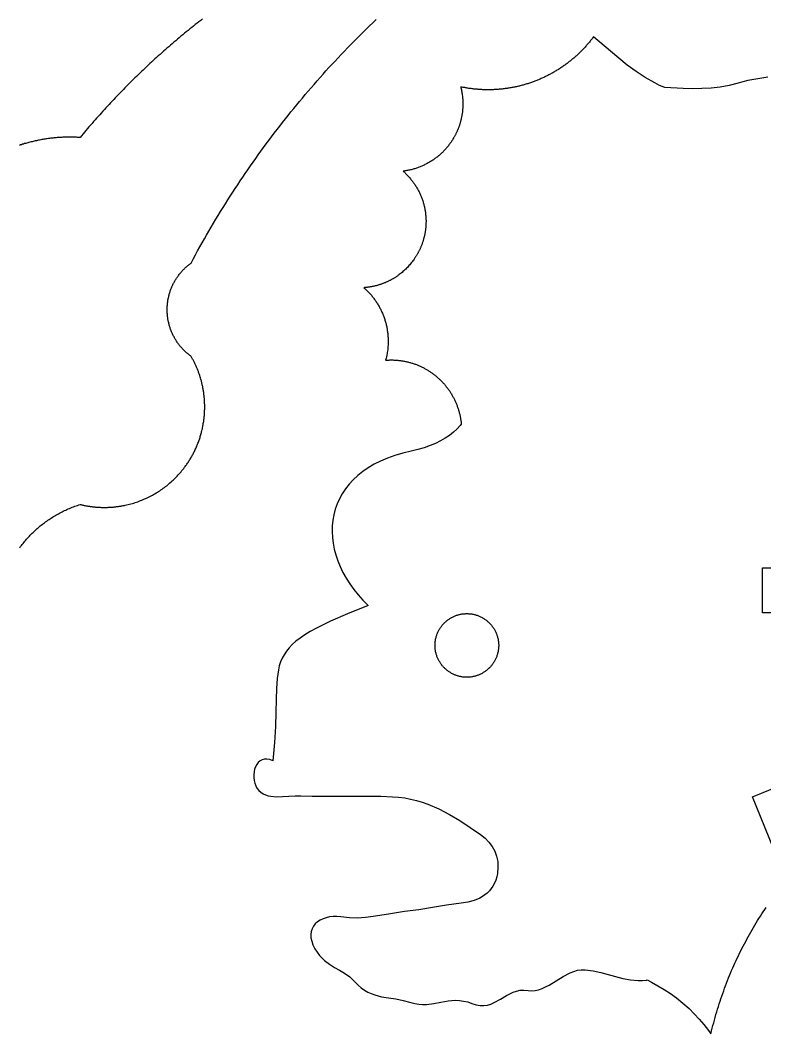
# Model space of a CAD drawing. Extents: x 25 to 747, y 34 to 1185.
# Drawn here: x 228.7 to 330.5, y 958.7 to 1097.3 of the extents above; entities that cross this region are included whole.
import ezdxf

# ---------------------------------------------------------------- set-up
doc = ezdxf.new("R2010")
doc.units = 0
doc.layers.add('Default_Layer', color=1, linetype='CONTINUOUS')

msp = doc.modelspace()

# ---------------------------------------------------------------- linework, layer by layer
at = {"layer": 'Default_Layer'}
for points in [[(253.61, 1097.45), (253.36, 1097.25), (253.11, 1097.06), (252.86, 1096.87), (252.61, 1096.67), (252.37, 1096.47), (252.12, 1096.28), (251.87, 1096.08), (251.63, 1095.88), (251.38, 1095.68), (251.14, 1095.48), (250.9, 1095.28), (250.65, 1095.08), (250.41, 1094.88), (250.17, 1094.67), (249.93, 1094.47), (249.69, 1094.26), (249.45, 1094.06), (249.21, 1093.85), (248.97, 1093.65), (248.73, 1093.44), (248.5, 1093.23), (248.26, 1093.02), (248.02, 1092.81), (247.79, 1092.6), (247.55, 1092.39), (247.32, 1092.18), (247.09, 1091.97), (246.85, 1091.76), (246.62, 1091.54), (246.39, 1091.33), (246.16, 1091.11), (245.93, 1090.9), (245.7, 1090.68), (245.47, 1090.46), (245.24, 1090.25), (245.01, 1090.03), (244.79, 1089.81), (244.56, 1089.59), (244.33, 1089.37), (244.11, 1089.15), (243.88, 1088.92), (243.66, 1088.7), (243.44, 1088.48), (243.21, 1088.26), (242.99, 1088.03), (242.77, 1087.81), (242.55, 1087.58), (242.33, 1087.35), (242.11, 1087.13), (241.89, 1086.9), (241.67, 1086.67), (241.46, 1086.44), (241.24, 1086.21), (241.03, 1085.98), (240.81, 1085.75), (240.6, 1085.52), (240.38, 1085.28), (240.17, 1085.05), (239.96, 1084.82), (239.74, 1084.58), (239.53, 1084.35), (239.32, 1084.11), (239.11, 1083.87), (238.9, 1083.64), (238.69, 1083.4), (238.49, 1083.16), (238.28, 1082.92), (238.07, 1082.68), (237.87, 1082.44), (237.66, 1082.2), (237.46, 1081.96), (237.26, 1081.72), (237.05, 1081.47), (236.85, 1081.23), (236.69, 1081.24), (236.52, 1081.25), (236.35, 1081.26), (236.17, 1081.27), (235.99, 1081.27), (235.81, 1081.27), (235.62, 1081.28), (235.43, 1081.28), (235.28, 1081.28), (235.12, 1081.28), (234.97, 1081.27), (234.81, 1081.27), (234.66, 1081.26), (234.5, 1081.26), (234.34, 1081.25), (234.19, 1081.24), (234.04, 1081.23), (233.88, 1081.22), (233.73, 1081.21), (233.57, 1081.2), (233.42, 1081.18), (233.27, 1081.17), (233.12, 1081.15), (232.96, 1081.14), (232.81, 1081.12), (232.66, 1081.1), (232.51, 1081.08), (232.36, 1081.06), (232.21, 1081.04), (232.06, 1081.01), (231.91, 1080.99), (231.76, 1080.97), (231.61, 1080.94), (231.46, 1080.91), (231.31, 1080.88), (231.16, 1080.86), (231.02, 1080.82), (230.87, 1080.79), (230.72, 1080.76), (230.58, 1080.73), (230.43, 1080.69), (230.28, 1080.66), (230.14, 1080.62), (229.99, 1080.59), (229.85, 1080.55), (229.7, 1080.51), (229.56, 1080.47), (229.42, 1080.43), (229.27, 1080.39), (229.13, 1080.34), (228.99, 1080.3), (228.85, 1080.25), (228.7, 1080.21), (228.56, 1080.16)], [(228.61, 1025.15), (228.72, 1025.3), (228.83, 1025.45), (228.94, 1025.6), (229.06, 1025.74), (229.18, 1025.89), (229.3, 1026.03), (229.42, 1026.17), (229.54, 1026.31), (229.66, 1026.45), (229.79, 1026.59), (229.92, 1026.72), (230.04, 1026.86), (230.17, 1026.99), (230.31, 1027.12), (230.44, 1027.25), (230.57, 1027.38), (230.71, 1027.51), (230.85, 1027.63), (230.99, 1027.76), (231.13, 1027.88), (231.27, 1028), (231.41, 1028.12), (231.55, 1028.23), (231.7, 1028.35), (231.85, 1028.46), (232, 1028.57), (232.14, 1028.69), (232.3, 1028.79), (232.45, 1028.9), (232.6, 1029.01), (232.76, 1029.11), (232.91, 1029.21), (233.07, 1029.31), (233.23, 1029.41), (233.39, 1029.51), (233.55, 1029.6), (233.72, 1029.7), (233.88, 1029.79), (234.04, 1029.88), (234.21, 1029.97), (234.38, 1030.05), (234.55, 1030.14), (234.72, 1030.22), (234.89, 1030.3), (235.06, 1030.38), (235.24, 1030.46), (235.41, 1030.53), (235.59, 1030.61), (235.76, 1030.68), (235.94, 1030.75), (236.12, 1030.81), (236.3, 1030.88), (236.48, 1030.94), (236.67, 1031), (236.85, 1031.06), (236.94, 1031.04), (237.04, 1031.02), (237.13, 1030.99), (237.23, 1030.97), (237.33, 1030.95), (237.43, 1030.93), (237.52, 1030.91), (237.62, 1030.89), (237.72, 1030.87), (237.82, 1030.86), (237.92, 1030.84), (238.03, 1030.82), (238.13, 1030.81), (238.23, 1030.79), (238.34, 1030.78), (238.44, 1030.76), (238.54, 1030.75), (238.65, 1030.74), (238.76, 1030.73), (238.86, 1030.72), (238.97, 1030.71), (239.08, 1030.7), (239.18, 1030.69), (239.29, 1030.68), (239.4, 1030.68), (239.51, 1030.67), (239.62, 1030.67), (239.73, 1030.66), (239.84, 1030.66), (239.95, 1030.66), (240.06, 1030.66), (240.17, 1030.66), (240.27, 1030.66), (240.38, 1030.66), (240.48, 1030.66), (240.58, 1030.66), (240.69, 1030.67), (240.79, 1030.67), (240.9, 1030.68), (241, 1030.68), (241.1, 1030.69), (241.21, 1030.7), (241.31, 1030.7), (241.41, 1030.71), (241.51, 1030.72), (241.62, 1030.73), (241.72, 1030.74), (241.82, 1030.76), (241.92, 1030.77), (242.02, 1030.78), (242.12, 1030.8), (242.22, 1030.81), (242.33, 1030.83), (242.43, 1030.84), (242.53, 1030.86), (242.63, 1030.88), (242.73, 1030.9), (242.83, 1030.92), (242.92, 1030.93), (243.02, 1030.96), (243.22, 1031), (243.42, 1031.04), (243.61, 1031.09), (243.8, 1031.15), (244, 1031.2), (244.19, 1031.26), (244.38, 1031.32), (244.57, 1031.38), (244.76, 1031.44), (244.94, 1031.51), (245.13, 1031.58), (245.31, 1031.66), (245.5, 1031.73), (245.68, 1031.81), (245.86, 1031.89), (246.04, 1031.97), (246.21, 1032.06), (246.39, 1032.15), (246.56, 1032.24), (246.74, 1032.33), (246.91, 1032.43), (247.08, 1032.53), (247.25, 1032.63), (247.42, 1032.73), (247.58, 1032.83), (247.74, 1032.94), (247.91, 1033.05), (248.07, 1033.16), (248.23, 1033.28), (248.39, 1033.39), (248.54, 1033.51), (248.7, 1033.63), (248.85, 1033.75), (249, 1033.88), (249.15, 1034.01), (249.29, 1034.14), (249.44, 1034.27), (249.58, 1034.4), (249.72, 1034.54), (249.86, 1034.67), (250, 1034.81), (250.14, 1034.95), (250.27, 1035.1), (250.4, 1035.24), (250.53, 1035.39), (250.66, 1035.54), (250.79, 1035.69), (250.91, 1035.84), (251.03, 1036), (251.15, 1036.15), (251.23, 1036.26), (251.31, 1036.37), (251.39, 1036.47), (251.47, 1036.58), (251.54, 1036.69), (251.62, 1036.8), (251.69, 1036.92), (251.76, 1037.03), (251.84, 1037.14), (251.91, 1037.26), (251.98, 1037.37), (252.04, 1037.49), (252.11, 1037.6), (252.18, 1037.72), (252.24, 1037.84), (252.31, 1037.96), (252.37, 1038.08), (252.43, 1038.2), (252.49, 1038.32), (252.55, 1038.44), (252.61, 1038.56), (252.67, 1038.69), (252.72, 1038.81), (252.78, 1038.94), (252.83, 1039.06), (252.88, 1039.19), (252.93, 1039.31), (252.98, 1039.44), (253.03, 1039.57), (253.08, 1039.7), (253.13, 1039.83), (253.17, 1039.96), (253.21, 1040.09), (253.26, 1040.22), (253.3, 1040.35), (253.34, 1040.48), (253.38, 1040.61), (253.41, 1040.75), (253.45, 1040.88), (253.48, 1041.02), (253.52, 1041.15), (253.55, 1041.29), (253.58, 1041.42), (253.61, 1041.56), (253.64, 1041.7), (253.66, 1041.84), (253.69, 1041.97), (253.71, 1042.11), (253.73, 1042.25), (253.76, 1042.39), (253.78, 1042.53), (253.79, 1042.67), (253.81, 1042.81), (253.83, 1042.95), (253.84, 1043.1), (253.85, 1043.24), (253.86, 1043.38), (253.87, 1043.52), (253.88, 1043.67), (253.89, 1043.81), (253.89, 1043.96), (253.9, 1044.1), (253.9, 1044.25), (253.9, 1044.39), (253.9, 1044.51), (253.9, 1044.63), (253.9, 1044.75), (253.89, 1044.87), (253.89, 1044.99), (253.88, 1045.1), (253.88, 1045.22), (253.87, 1045.34), (253.86, 1045.46), (253.85, 1045.57), (253.84, 1045.69), (253.83, 1045.81), (253.82, 1045.92), (253.8, 1046.04), (253.79, 1046.15), (253.77, 1046.27), (253.76, 1046.38), (253.74, 1046.5), (253.72, 1046.61), (253.7, 1046.73), (253.68, 1046.84), (253.66, 1046.95), (253.64, 1047.06), (253.62, 1047.18), (253.6, 1047.29), (253.57, 1047.4), (253.55, 1047.51), (253.52, 1047.62), (253.49, 1047.73), (253.47, 1047.84), (253.44, 1047.95), (253.41, 1048.06), (253.38, 1048.17), (253.34, 1048.28), (253.31, 1048.39), (253.28, 1048.49), (253.25, 1048.6), (253.21, 1048.71), (253.18, 1048.81), (253.14, 1048.92), (253.1, 1049.03), (253.06, 1049.13), (253.03, 1049.23), (252.99, 1049.34), (252.95, 1049.44), (252.9, 1049.54), (252.86, 1049.65), (252.82, 1049.75), (252.78, 1049.85), (252.73, 1049.95), (252.69, 1050.05), (252.64, 1050.15), (252.59, 1050.25), (252.55, 1050.35), (252.5, 1050.45), (252.45, 1050.55), (252.4, 1050.64), (252.35, 1050.74), (252.3, 1050.84), (252.25, 1050.93), (252.19, 1051.03), (252.14, 1051.12), (252.09, 1051.21), (252.03, 1051.31), (251.94, 1051.38), (251.85, 1051.44), (251.76, 1051.52), (251.67, 1051.59), (251.58, 1051.66), (251.49, 1051.74), (251.41, 1051.81), (251.32, 1051.89), (251.24, 1051.97), (251.15, 1052.05), (251.07, 1052.13), (250.99, 1052.21), (250.91, 1052.29), (250.83, 1052.37), (250.76, 1052.46), (250.68, 1052.55), (250.61, 1052.63), (250.53, 1052.72), (250.46, 1052.81), (250.39, 1052.9), (250.32, 1052.99), (250.26, 1053.08), (250.19, 1053.18), (250.12, 1053.27), (250.06, 1053.37), (250, 1053.46), (249.94, 1053.56), (249.88, 1053.66), (249.82, 1053.76), (249.76, 1053.86), (249.71, 1053.96), (249.65, 1054.06), (249.6, 1054.16), (249.55, 1054.26), (249.5, 1054.37), (249.45, 1054.47), (249.4, 1054.58), (249.36, 1054.68), (249.32, 1054.79), (249.27, 1054.9), (249.23, 1055.01), (249.19, 1055.12), (249.16, 1055.23), (249.12, 1055.34), (249.09, 1055.45), (249.05, 1055.56), (249.02, 1055.68), (248.99, 1055.79), (248.97, 1055.9), (248.94, 1056.02), (248.92, 1056.13), (248.89, 1056.25), (248.87, 1056.37), (248.86, 1056.48), (248.84, 1056.6), (248.82, 1056.72), (248.81, 1056.84), (248.8, 1056.96), (248.79, 1057.08), (248.78, 1057.2), (248.77, 1057.32), (248.77, 1057.44), (248.76, 1057.57), (248.76, 1057.69), (248.76, 1057.81), (248.77, 1057.93), (248.77, 1058.05), (248.78, 1058.17), (248.79, 1058.3), (248.8, 1058.42), (248.81, 1058.54), (248.82, 1058.65), (248.84, 1058.77), (248.86, 1058.89), (248.87, 1059.01), (248.89, 1059.12), (248.92, 1059.24), (248.94, 1059.36), (248.97, 1059.47), (248.99, 1059.59), (249.02, 1059.7), (249.05, 1059.81), (249.09, 1059.92), (249.12, 1060.04), (249.16, 1060.15), (249.19, 1060.26), (249.23, 1060.37), (249.27, 1060.48), (249.32, 1060.58), (249.36, 1060.69), (249.4, 1060.8), (249.45, 1060.9), (249.5, 1061.01), (249.55, 1061.11), (249.6, 1061.22), (249.65, 1061.32), (249.71, 1061.42), (249.76, 1061.52), (249.82, 1061.62), (249.88, 1061.72), (249.94, 1061.82), (250, 1061.91), (250.06, 1062.01), (250.12, 1062.1), (250.19, 1062.2), (250.26, 1062.29), (250.32, 1062.38), (250.39, 1062.48), (250.46, 1062.57), (250.53, 1062.65), (250.61, 1062.74), (250.68, 1062.83), (250.76, 1062.92), (250.83, 1063), (250.91, 1063.08), (250.99, 1063.17), (251.07, 1063.25), (251.15, 1063.33), (251.24, 1063.41), (251.32, 1063.49), (251.41, 1063.56), (251.49, 1063.64), (251.58, 1063.71), (251.67, 1063.79), (251.76, 1063.86), (251.85, 1063.93), (251.94, 1064), (252.03, 1064.07), (252.33, 1064.62), (252.63, 1065.17), (252.93, 1065.72), (253.24, 1066.27), (253.54, 1066.81), (253.85, 1067.36), (254.16, 1067.9), (254.48, 1068.44), (254.79, 1068.98), (255.11, 1069.51), (255.43, 1070.05), (255.75, 1070.58), (256.08, 1071.11), (256.41, 1071.64), (256.74, 1072.17), (257.07, 1072.69), (257.4, 1073.22), (257.74, 1073.74), (258.08, 1074.26), (258.42, 1074.77), (258.76, 1075.29), (259.11, 1075.8), (259.45, 1076.32), (259.8, 1076.83), (260.16, 1077.34), (260.51, 1077.84), (260.87, 1078.35), (261.23, 1078.85), (261.59, 1079.35), (261.95, 1079.85), (262.32, 1080.35), (262.68, 1080.84), (263.05, 1081.34), (263.42, 1081.83), (263.8, 1082.32), (264.18, 1082.8), (264.55, 1083.29), (264.93, 1083.77), (265.32, 1084.25), (265.7, 1084.73), (266.09, 1085.21), (266.48, 1085.69), (266.87, 1086.16), (267.26, 1086.63), (267.66, 1087.1), (268.06, 1087.57), (268.46, 1088.04), (268.86, 1088.5), (269.26, 1088.96), (269.67, 1089.42), (270.08, 1089.88), (270.49, 1090.34), (270.9, 1090.79), (271.32, 1091.24), (271.73, 1091.69), (272.15, 1092.14), (272.58, 1092.59), (273, 1093.03), (273.42, 1093.47), (273.85, 1093.91), (274.28, 1094.35), (274.71, 1094.79), (275.15, 1095.22), (275.58, 1095.65), (276.02, 1096.08), (276.46, 1096.51), (276.9, 1096.93), (277.34, 1097.36)], [(330.94, 1089.46), (329.55, 1089.26), (328.18, 1089.02), (327.51, 1088.86), (326.86, 1088.67), (325.65, 1088.35), (324.42, 1088.12), (323.16, 1087.98), (321.89, 1087.91), (320.61, 1087.89), (319.34, 1087.92), (316.83, 1088.05), (316.13, 1088.36), (315.45, 1088.69), (314.14, 1089.43), (312.9, 1090.25), (311.7, 1091.13), (310.53, 1092.07), (309.39, 1093.03), (307.09, 1094.99), (307.01, 1094.89), (306.93, 1094.79), (306.85, 1094.68), (306.77, 1094.58), (306.69, 1094.48), (306.61, 1094.38), (306.53, 1094.28), (306.45, 1094.18), (306.36, 1094.09), (306.28, 1093.99), (306.19, 1093.89), (306.11, 1093.79), (306.02, 1093.7), (305.94, 1093.6), (305.85, 1093.51), (305.76, 1093.42), (305.67, 1093.32), (305.58, 1093.23), (305.49, 1093.14), (305.4, 1093.05), (305.31, 1092.96), (305.22, 1092.87), (305.13, 1092.78), (305.03, 1092.69), (304.94, 1092.6), (304.85, 1092.51), (304.75, 1092.42), (304.66, 1092.34), (304.56, 1092.25), (304.46, 1092.17), (304.37, 1092.08), (304.27, 1092), (304.17, 1091.92), (304.07, 1091.84), (303.97, 1091.76), (303.87, 1091.68), (303.77, 1091.6), (303.67, 1091.52), (303.57, 1091.44), (303.46, 1091.36), (303.36, 1091.28), (303.26, 1091.21), (303.15, 1091.13), (303.05, 1091.06), (302.94, 1090.98), (302.84, 1090.91), (302.73, 1090.84), (302.62, 1090.77), (302.52, 1090.69), (302.41, 1090.62), (302.3, 1090.55), (302.19, 1090.49), (302.08, 1090.42), (301.97, 1090.35), (301.86, 1090.28), (301.75, 1090.22), (301.64, 1090.15), (301.53, 1090.09), (301.42, 1090.03), (301.3, 1089.96), (301.19, 1089.9), (301.08, 1089.84), (300.96, 1089.78), (300.85, 1089.72), (300.73, 1089.66), (300.62, 1089.61), (300.5, 1089.55), (300.38, 1089.49), (300.27, 1089.44), (300.15, 1089.38), (300.03, 1089.33), (299.91, 1089.28), (299.79, 1089.22), (299.67, 1089.17), (299.56, 1089.12), (299.43, 1089.07), (299.31, 1089.03), (299.19, 1088.98), (299.07, 1088.93), (298.95, 1088.89), (298.83, 1088.84), (298.71, 1088.8), (298.58, 1088.75), (298.46, 1088.71), (298.33, 1088.67), (298.21, 1088.63), (298.09, 1088.59), (297.96, 1088.55), (297.84, 1088.51), (297.71, 1088.47), (297.58, 1088.44), (297.46, 1088.4), (297.33, 1088.37), (297.2, 1088.33), (297.07, 1088.3), (296.95, 1088.27), (296.82, 1088.24), (296.69, 1088.21), (296.56, 1088.18), (296.43, 1088.15), (296.3, 1088.12), (296.17, 1088.1), (296.04, 1088.07), (295.91, 1088.05), (295.78, 1088.03), (295.65, 1088), (295.52, 1087.98), (295.38, 1087.96), (295.25, 1087.94), (295.12, 1087.92), (294.99, 1087.91), (294.85, 1087.89), (294.72, 1087.87), (294.58, 1087.86), (294.45, 1087.85), (294.32, 1087.83), (294.18, 1087.82), (294.05, 1087.81), (293.91, 1087.8), (293.78, 1087.79), (293.64, 1087.78), (293.5, 1087.78), (293.37, 1087.77), (293.23, 1087.77), (293.09, 1087.76), (292.96, 1087.76), (292.82, 1087.76), (292.68, 1087.76), (292.56, 1087.76), (292.43, 1087.76), (292.31, 1087.76), (292.18, 1087.77), (292.06, 1087.77), (291.94, 1087.77), (291.81, 1087.78), (291.69, 1087.79), (291.57, 1087.79), (291.45, 1087.8), (291.32, 1087.81), (291.2, 1087.82), (291.08, 1087.83), (290.96, 1087.84), (290.84, 1087.85), (290.72, 1087.86), (290.61, 1087.88), (290.49, 1087.89), (290.37, 1087.91), (290.26, 1087.92), (290.14, 1087.94), (290.02, 1087.95), (289.91, 1087.97), (289.8, 1087.99), (289.68, 1088.01), (289.57, 1088.03), (289.46, 1088.05), (289.35, 1088.07), (289.24, 1088.09), (289.13, 1088.11), (289.03, 1088.13), (288.92, 1088.16), (288.95, 1088.03), (288.98, 1087.89), (289.02, 1087.76), (289.04, 1087.62), (289.07, 1087.48), (289.09, 1087.34), (289.12, 1087.2), (289.13, 1087.05), (289.15, 1086.9), (289.17, 1086.76), (289.18, 1086.61), (289.19, 1086.46), (289.2, 1086.31), (289.21, 1086.15), (289.21, 1086), (289.21, 1085.85), (289.21, 1085.76), (289.21, 1085.66), (289.21, 1085.57), (289.2, 1085.48), (289.2, 1085.39), (289.2, 1085.3), (289.19, 1085.21), (289.18, 1085.12), (289.18, 1085.03), (289.17, 1084.94), (289.16, 1084.85), (289.15, 1084.76), (289.14, 1084.67), (289.13, 1084.58), (289.11, 1084.5), (289.1, 1084.41), (289.09, 1084.32), (289.07, 1084.23), (289.06, 1084.15), (289.04, 1084.06), (289.02, 1083.97), (289, 1083.89), (288.99, 1083.8), (288.97, 1083.71), (288.95, 1083.63), (288.92, 1083.54), (288.9, 1083.46), (288.88, 1083.37), (288.86, 1083.29), (288.83, 1083.21), (288.81, 1083.12), (288.78, 1083.04), (288.75, 1082.96), (288.73, 1082.88), (288.7, 1082.79), (288.67, 1082.71), (288.64, 1082.63), (288.61, 1082.55), (288.58, 1082.47), (288.55, 1082.39), (288.52, 1082.31), (288.48, 1082.23), (288.45, 1082.15), (288.42, 1082.08), (288.38, 1082), (288.34, 1081.92), (288.31, 1081.84), (288.27, 1081.77), (288.23, 1081.69), (288.2, 1081.61), (288.16, 1081.54), (288.12, 1081.46), (288.08, 1081.39), (288.03, 1081.32), (287.99, 1081.24), (287.95, 1081.17), (287.91, 1081.1), (287.86, 1081.03), (287.82, 1080.95), (287.78, 1080.88), (287.73, 1080.81), (287.68, 1080.74), (287.64, 1080.67), (287.59, 1080.6), (287.52, 1080.5), (287.45, 1080.4), (287.37, 1080.3), (287.3, 1080.21), (287.23, 1080.11), (287.15, 1080.01), (287.07, 1079.92), (286.99, 1079.83), (286.91, 1079.73), (286.83, 1079.64), (286.75, 1079.55), (286.67, 1079.46), (286.58, 1079.38), (286.5, 1079.29), (286.41, 1079.2), (286.32, 1079.12), (286.23, 1079.04), (286.14, 1078.95), (286.05, 1078.87), (285.96, 1078.79), (285.87, 1078.71), (285.77, 1078.64), (285.68, 1078.56), (285.58, 1078.49), (285.48, 1078.41), (285.39, 1078.34), (285.29, 1078.27), (285.19, 1078.2), (285.09, 1078.13), (284.98, 1078.06), (284.88, 1078), (284.78, 1077.93), (284.67, 1077.87), (284.57, 1077.81), (284.46, 1077.75), (284.35, 1077.69), (284.25, 1077.63), (284.14, 1077.57), (284.03, 1077.52), (283.92, 1077.46), (283.8, 1077.41), (283.69, 1077.36), (283.58, 1077.31), (283.46, 1077.26), (283.35, 1077.22), (283.23, 1077.17), (283.12, 1077.13), (283, 1077.09), (282.88, 1077.05), (282.76, 1077.01), (282.64, 1076.97), (282.52, 1076.93), (282.4, 1076.9), (282.28, 1076.87), (282.16, 1076.83), (282.04, 1076.8), (281.91, 1076.78), (281.79, 1076.75), (281.66, 1076.73), (281.54, 1076.7), (281.41, 1076.68), (281.29, 1076.66), (281.16, 1076.64), (281.03, 1076.63), (281.12, 1076.55), (281.21, 1076.47), (281.3, 1076.38), (281.38, 1076.3), (281.47, 1076.22), (281.55, 1076.13), (281.64, 1076.05), (281.72, 1075.96), (281.8, 1075.87), (281.88, 1075.79), (281.96, 1075.7), (282.04, 1075.6), (282.11, 1075.51), (282.19, 1075.42), (282.26, 1075.33), (282.33, 1075.23), (282.4, 1075.14), (282.47, 1075.04), (282.54, 1074.94), (282.61, 1074.84), (282.68, 1074.74), (282.74, 1074.64), (282.81, 1074.54), (282.87, 1074.44), (282.93, 1074.34), (282.99, 1074.23), (283.05, 1074.13), (283.11, 1074.02), (283.16, 1073.92), (283.22, 1073.81), (283.27, 1073.7), (283.32, 1073.59), (283.37, 1073.48), (283.42, 1073.37), (283.47, 1073.26), (283.51, 1073.15), (283.56, 1073.04), (283.6, 1072.92), (283.64, 1072.81), (283.68, 1072.69), (283.72, 1072.58), (283.76, 1072.46), (283.79, 1072.35), (283.83, 1072.23), (283.86, 1072.11), (283.89, 1071.99), (283.92, 1071.87), (283.95, 1071.75), (283.97, 1071.63), (284, 1071.51), (284.02, 1071.39), (284.04, 1071.27), (284.06, 1071.14), (284.08, 1071.02), (284.1, 1070.9), (284.11, 1070.77), (284.12, 1070.65), (284.13, 1070.52), (284.14, 1070.4), (284.15, 1070.27), (284.16, 1070.14), (284.16, 1070.02), (284.17, 1069.89), (284.17, 1069.76), (284.17, 1069.66), (284.16, 1069.57), (284.16, 1069.47), (284.16, 1069.37), (284.15, 1069.28), (284.15, 1069.18), (284.14, 1069.09), (284.13, 1068.99), (284.13, 1068.9), (284.12, 1068.8), (284.11, 1068.71), (284.1, 1068.62), (284.08, 1068.52), (284.07, 1068.43), (284.06, 1068.34), (284.04, 1068.25), (284.03, 1068.16), (284.01, 1068.07), (283.99, 1067.98), (283.97, 1067.89), (283.96, 1067.8), (283.94, 1067.71), (283.91, 1067.62), (283.89, 1067.54), (283.87, 1067.45), (283.85, 1067.36), (283.82, 1067.28), (283.8, 1067.19), (283.77, 1067.11), (283.75, 1067.03), (283.72, 1066.95), (283.69, 1066.86), (283.66, 1066.78), (283.64, 1066.7), (283.61, 1066.62), (283.58, 1066.54), (283.54, 1066.47), (283.51, 1066.39), (283.48, 1066.31), (283.45, 1066.23), (283.41, 1066.15), (283.38, 1066.08), (283.35, 1066), (283.31, 1065.92), (283.27, 1065.85), (283.24, 1065.77), (283.2, 1065.7), (283.16, 1065.62), (283.12, 1065.55), (283.08, 1065.47), (283.04, 1065.4), (283, 1065.33), (282.96, 1065.25), (282.92, 1065.18), (282.88, 1065.11), (282.83, 1065.04), (282.79, 1064.97), (282.74, 1064.9), (282.7, 1064.83), (282.65, 1064.76), (282.61, 1064.69), (282.56, 1064.62), (282.46, 1064.48), (282.37, 1064.35), (282.27, 1064.22), (282.16, 1064.09), (282.06, 1063.96), (281.95, 1063.83), (281.84, 1063.71), (281.73, 1063.59), (281.62, 1063.47), (281.5, 1063.35), (281.39, 1063.23), (281.27, 1063.12), (281.15, 1063.01), (281.02, 1062.9), (280.9, 1062.79), (280.77, 1062.69), (280.64, 1062.58), (280.51, 1062.48), (280.44, 1062.44), (280.37, 1062.39), (280.31, 1062.34), (280.24, 1062.29), (280.17, 1062.24), (280.1, 1062.2), (280.03, 1062.15), (279.96, 1062.11), (279.89, 1062.06), (279.82, 1062.02), (279.75, 1061.98), (279.68, 1061.93), (279.61, 1061.89), (279.54, 1061.85), (279.47, 1061.81), (279.39, 1061.77), (279.32, 1061.73), (279.25, 1061.69), (279.17, 1061.66), (279.1, 1061.62), (279.02, 1061.58), (278.95, 1061.55), (278.87, 1061.51), (278.8, 1061.48), (278.72, 1061.44), (278.64, 1061.41), (278.57, 1061.38), (278.49, 1061.35), (278.41, 1061.31), (278.33, 1061.28), (278.26, 1061.25), (278.18, 1061.22), (278.1, 1061.2), (278.02, 1061.17), (277.94, 1061.14), (277.86, 1061.12), (277.78, 1061.09), (277.7, 1061.07), (277.62, 1061.04), (277.53, 1061.02), (277.45, 1061), (277.37, 1060.97), (277.29, 1060.95), (277.21, 1060.93), (277.12, 1060.91), (277.04, 1060.89), (276.96, 1060.88), (276.87, 1060.86), (276.79, 1060.84), (276.7, 1060.83), (276.62, 1060.81), (276.53, 1060.8), (276.45, 1060.78), (276.36, 1060.77), (276.28, 1060.76), (276.19, 1060.75), (276.11, 1060.74), (276.02, 1060.73), (275.93, 1060.72), (275.85, 1060.71), (275.76, 1060.71), (275.67, 1060.7), (275.77, 1060.61), (275.86, 1060.53), (275.95, 1060.44), (276.04, 1060.35), (276.14, 1060.26), (276.22, 1060.17), (276.31, 1060.08), (276.4, 1059.99), (276.49, 1059.89), (276.57, 1059.8), (276.65, 1059.7), (276.74, 1059.61), (276.82, 1059.51), (276.9, 1059.41), (276.97, 1059.31), (277.05, 1059.21), (277.13, 1059.1), (277.2, 1059), (277.27, 1058.9), (277.35, 1058.79), (277.42, 1058.68), (277.49, 1058.58), (277.55, 1058.47), (277.62, 1058.36), (277.68, 1058.25), (277.75, 1058.14), (277.81, 1058.03), (277.87, 1057.91), (277.93, 1057.8), (277.99, 1057.68), (278.04, 1057.57), (278.1, 1057.45), (278.15, 1057.34), (278.2, 1057.22), (278.25, 1057.1), (278.3, 1056.98), (278.35, 1056.86), (278.4, 1056.74), (278.44, 1056.62), (278.48, 1056.49), (278.52, 1056.37), (278.56, 1056.25), (278.6, 1056.12), (278.64, 1056), (278.67, 1055.87), (278.7, 1055.75), (278.73, 1055.62), (278.76, 1055.49), (278.79, 1055.36), (278.82, 1055.23), (278.84, 1055.1), (278.86, 1054.97), (278.88, 1054.84), (278.9, 1054.71), (278.92, 1054.58), (278.94, 1054.44), (278.95, 1054.31), (278.96, 1054.18), (278.97, 1054.04), (278.98, 1053.91), (278.99, 1053.77), (278.99, 1053.64), (278.99, 1053.5), (279, 1053.37), (278.99, 1053.19), (278.99, 1053.02), (278.98, 1052.85), (278.97, 1052.68), (278.96, 1052.52), (278.94, 1052.35), (278.93, 1052.19), (278.9, 1052.02), (278.88, 1051.86), (278.86, 1051.7), (278.83, 1051.54), (278.8, 1051.39), (278.76, 1051.24), (278.73, 1051.08), (278.69, 1050.94), (278.65, 1050.79), (278.73, 1050.8), (278.82, 1050.8), (278.92, 1050.81), (279.01, 1050.81), (279.11, 1050.81), (279.2, 1050.82), (279.3, 1050.82), (279.4, 1050.82), (279.52, 1050.82), (279.64, 1050.82), (279.75, 1050.81), (279.87, 1050.81), (279.99, 1050.8), (280.1, 1050.79), (280.22, 1050.78), (280.33, 1050.77), (280.45, 1050.76), (280.56, 1050.75), (280.67, 1050.73), (280.79, 1050.72), (280.9, 1050.7), (281.01, 1050.68), (281.13, 1050.66), (281.24, 1050.64), (281.35, 1050.62), (281.46, 1050.6), (281.57, 1050.57), (281.68, 1050.55), (281.79, 1050.52), (281.9, 1050.49), (282.01, 1050.46), (282.11, 1050.43), (282.22, 1050.4), (282.33, 1050.37), (282.43, 1050.33), (282.54, 1050.3), (282.64, 1050.26), (282.75, 1050.22), (282.85, 1050.18), (282.96, 1050.14), (283.06, 1050.1), (283.16, 1050.06), (283.26, 1050.01), (283.36, 1049.97), (283.46, 1049.92), (283.56, 1049.87), (283.66, 1049.83), (283.76, 1049.78), (283.86, 1049.73), (283.96, 1049.67), (284.05, 1049.62), (284.15, 1049.57), (284.24, 1049.51), (284.34, 1049.46), (284.43, 1049.4), (284.53, 1049.34), (284.62, 1049.28), (284.71, 1049.22), (284.8, 1049.16), (284.89, 1049.1), (284.98, 1049.04), (285.07, 1048.97), (285.16, 1048.91), (285.25, 1048.84), (285.33, 1048.77), (285.42, 1048.71), (285.5, 1048.64), (285.59, 1048.57), (285.67, 1048.5), (285.75, 1048.43), (285.83, 1048.35), (285.91, 1048.28), (285.99, 1048.2), (286.07, 1048.13), (286.15, 1048.05), (286.23, 1047.98), (286.31, 1047.9), (286.38, 1047.82), (286.46, 1047.74), (286.53, 1047.66), (286.6, 1047.58), (286.68, 1047.5), (286.75, 1047.41), (286.82, 1047.33), (286.89, 1047.24), (286.95, 1047.16), (287.02, 1047.07), (287.09, 1046.98), (287.15, 1046.9), (287.22, 1046.81), (287.28, 1046.72), (287.34, 1046.63), (287.41, 1046.54), (287.47, 1046.45), (287.53, 1046.35), (287.58, 1046.26), (287.64, 1046.17), (287.7, 1046.07), (287.75, 1045.98), (287.81, 1045.88), (287.86, 1045.78), (287.91, 1045.69), (287.96, 1045.59), (288.01, 1045.49), (288.06, 1045.39), (288.11, 1045.29), (288.16, 1045.19), (288.2, 1045.09), (288.25, 1044.99), (288.29, 1044.89), (288.33, 1044.78), (288.38, 1044.68), (288.42, 1044.57), (288.45, 1044.47), (288.49, 1044.36), (288.53, 1044.26), (288.56, 1044.15), (288.6, 1044.04), (288.63, 1043.94), (288.66, 1043.83), (288.69, 1043.72), (288.72, 1043.61), (288.75, 1043.5), (288.78, 1043.39), (288.8, 1043.28), (288.83, 1043.17), (288.85, 1043.06), (288.87, 1042.95), (288.89, 1042.83), (288.91, 1042.72), (288.93, 1042.61), (288.94, 1042.49), (288.96, 1042.38), (288.97, 1042.26), (288.99, 1042.15), (289, 1042.03), (288.84, 1041.84), (288.4, 1041.37), (287.91, 1040.93), (287.37, 1040.51), (286.79, 1040.11), (286.15, 1039.75), (285.46, 1039.41), (284.72, 1039.1), (283.92, 1038.82), (283.05, 1038.57), (282.12, 1038.35), (280.98, 1038.08), (279.91, 1037.77), (278.91, 1037.41), (277.96, 1037), (277.09, 1036.56), (276.27, 1036.08), (275.52, 1035.56), (274.84, 1035.02), (274.21, 1034.43), (273.65, 1033.82), (273.15, 1033.18), (272.71, 1032.52), (272.33, 1031.83), (272.02, 1031.13), (271.76, 1030.4), (271.56, 1029.66), (271.43, 1028.9), (271.35, 1028.13), (271.33, 1027.35), (271.37, 1026.56), (271.47, 1025.77), (271.62, 1024.97), (271.83, 1024.17), (272.1, 1023.37), (272.43, 1022.57), (272.81, 1021.78), (273.25, 1020.99), (273.74, 1020.22), (274.28, 1019.45), (274.89, 1018.7), (275.54, 1017.96), (276.25, 1017.24), (273.45, 1016.11), (273.45, 1016.11), (271.1, 1015.09), (269.17, 1014.13), (268.34, 1013.68), (267.61, 1013.23), (266.95, 1012.79), (266.38, 1012.35), (265.87, 1011.9), (265.44, 1011.45), (265.07, 1010.99), (264.75, 1010.52), (264.49, 1010.04), (264.28, 1009.53), (264.1, 1009), (263.97, 1008.45), (263.79, 1007.25), (263.71, 1005.9), (263.67, 1004.38), (263.64, 1002.66), (263.58, 1000.71), (263.45, 998.5), (263.2, 996.01), (262.79, 996.18), (262.41, 996.26), (262.06, 996.25), (261.75, 996.16), (261.47, 996), (261.23, 995.79), (261.02, 995.52), (260.86, 995.21), (260.73, 994.86), (260.65, 994.49), (260.61, 994.11), (260.61, 993.72), (260.65, 993.34), (260.74, 992.96), (260.87, 992.61), (261.05, 992.29), (261.29, 991.97), (261.57, 991.71), (261.88, 991.5), (262.21, 991.35), (262.57, 991.23), (262.94, 991.16), (263.73, 991.1), (264.56, 991.12), (265.41, 991.18), (266.25, 991.24), (267.06, 991.24), (268.62, 991.19), (270.17, 991.17), (273.3, 991.18), (276.43, 991.19), (278.01, 991.17), (279.59, 991.11), (280.43, 991.05), (281.26, 990.94), (282.06, 990.78), (282.86, 990.59), (283.64, 990.35), (284.41, 990.08), (285.92, 989.44), (287.38, 988.68), (288.82, 987.83), (290.23, 986.91), (291.62, 985.92), (292.25, 985.43), (292.78, 984.88), (293.23, 984.3), (293.58, 983.67), (293.83, 982.99), (293.98, 982.25), (294.01, 981.46), (293.94, 980.61), (293.84, 980.13), (293.7, 979.68), (293.54, 979.27), (293.33, 978.88), (293.1, 978.54), (292.84, 978.22), (292.55, 977.93), (292.23, 977.67), (291.89, 977.44), (291.53, 977.24), (290.74, 976.91), (289.89, 976.68), (288.98, 976.54), (286.99, 976.28), (285.08, 975.98), (283.19, 975.66), (281.23, 975.39), (280.12, 975.23), (279.04, 975.05), (276.95, 974.71), (275.9, 974.58), (274.82, 974.52), (273.7, 974.54), (272.52, 974.66), (271.98, 974.71), (271.47, 974.71), (270.98, 974.66), (270.51, 974.56), (270.08, 974.42), (269.68, 974.23), (269.33, 974), (269.03, 973.72), (268.78, 973.41), (268.59, 973.06), (268.47, 972.68), (268.41, 972.27), (268.43, 971.82), (268.53, 971.35), (268.71, 970.85), (268.98, 970.32), (269.3, 969.83), (269.62, 969.4), (269.95, 969.04), (270.28, 968.72), (270.95, 968.19), (271.64, 967.77), (272.33, 967.38), (273.03, 966.97), (273.73, 966.46), (274.09, 966.15), (274.43, 965.79), (274.88, 965.34), (275.32, 964.96), (275.77, 964.65), (276.22, 964.39), (276.68, 964.18), (277.15, 964.01), (278.09, 963.76), (279.05, 963.6), (280.04, 963.45), (281.06, 963.26), (282.1, 962.97), (282.65, 962.81), (283.18, 962.73), (283.71, 962.69), (284.22, 962.71), (285.22, 962.83), (286.21, 963.02), (287.21, 963.19), (287.72, 963.24), (288.24, 963.27), (288.77, 963.25), (289.32, 963.17), (289.88, 963.04), (290.46, 962.83), (291.04, 962.63), (291.59, 962.54), (292.1, 962.54), (292.59, 962.61), (293.05, 962.75), (293.5, 962.95), (294.35, 963.42), (295.2, 963.94), (295.64, 964.17), (296.09, 964.38), (296.56, 964.54), (297.05, 964.64), (297.57, 964.67), (298.13, 964.61), (298.62, 964.57), (299.1, 964.61), (299.58, 964.72), (300.06, 964.89), (300.53, 965.11), (301.01, 965.36), (301.96, 965.94), (302.92, 966.53), (303.89, 967.04), (304.39, 967.23), (304.89, 967.37), (305.4, 967.45), (305.92, 967.45), (307.02, 967.29), (308.07, 967.07), (310.09, 966.52), (311.1, 966.27), (312.13, 966.08), (313.21, 965.99), (313.77, 966), (314.35, 966.04), (314.41, 966.05), (315.02, 965.75), (315.9, 965.27), (316.77, 964.75), (317.61, 964.19), (318.42, 963.6), (319.31, 962.89), (320.15, 962.14), (320.87, 961.44), (321.55, 960.71), (322.19, 959.95), (322.81, 959.16), (323.14, 958.7), (323.23, 959.08), (323.32, 959.45), (323.42, 959.83), (323.52, 960.2), (323.62, 960.57), (323.72, 960.94), (323.83, 961.31), (323.94, 961.68), (324.05, 962.05), (324.16, 962.41), (324.28, 962.77), (324.39, 963.14), (324.51, 963.49), (324.64, 963.85), (324.76, 964.21), (324.89, 964.56), (325.02, 964.92), (325.15, 965.27), (325.28, 965.62), (325.42, 965.97), (325.56, 966.32), (325.7, 966.66), (325.84, 967), (325.98, 967.35), (326.13, 967.69), (326.28, 968.03), (326.43, 968.36), (326.59, 968.7), (326.74, 969.03), (326.9, 969.37), (327.06, 969.7), (327.22, 970.03), (327.39, 970.35), (327.56, 970.68), (327.72, 971), (327.9, 971.33), (328.07, 971.65), (328.24, 971.97), (328.42, 972.28), (328.6, 972.6), (328.78, 972.91), (328.96, 973.23), (329.15, 973.54), (329.34, 973.85), (329.53, 974.16), (329.72, 974.46), (329.91, 974.77), (330.11, 975.07), (330.31, 975.37), (330.5, 975.67), (330.71, 975.97)], [(362.17, 1016.24), (330.18, 1016.24), (330.18, 1022.39), (366.41, 1022.39)], [(333.5, 979.67), (328.83, 991.11), (334.52, 993.43)]]:
    msp.add_lwpolyline(points, dxfattribs=at)
msp.add_lwpolyline([(289.76, 1016.14), (289.87, 1016.14), (289.98, 1016.13), (290.09, 1016.12), (290.2, 1016.11), (290.31, 1016.1), (290.42, 1016.09), (290.53, 1016.07), (290.63, 1016.05), (290.74, 1016.03), (290.84, 1016), (290.95, 1015.97), (291.05, 1015.94), (291.15, 1015.91), (291.25, 1015.87), (291.35, 1015.84), (291.45, 1015.8), (291.55, 1015.75), (291.64, 1015.71), (291.74, 1015.66), (291.83, 1015.61), (291.92, 1015.56), (292.01, 1015.51), (292.1, 1015.45), (292.19, 1015.39), (292.28, 1015.33), (292.36, 1015.27), (292.44, 1015.21), (292.52, 1015.14), (292.6, 1015.08), (292.68, 1015.01), (292.76, 1014.94), (292.83, 1014.86), (292.91, 1014.79), (292.98, 1014.71), (293.05, 1014.63), (293.11, 1014.55), (293.18, 1014.47), (293.24, 1014.39), (293.31, 1014.3), (293.36, 1014.22), (293.42, 1014.13), (293.48, 1014.04), (293.53, 1013.95), (293.58, 1013.86), (293.63, 1013.77), (293.68, 1013.67), (293.72, 1013.58), (293.77, 1013.48), (293.81, 1013.38), (293.84, 1013.28), (293.88, 1013.18), (293.91, 1013.08), (293.94, 1012.98), (293.97, 1012.87), (294, 1012.77), (294.02, 1012.66), (294.04, 1012.56), (294.06, 1012.45), (294.07, 1012.34), (294.09, 1012.23), (294.1, 1012.12), (294.1, 1012.01), (294.11, 1011.9), (294.11, 1011.79), (294.11, 1011.67), (294.1, 1011.56), (294.1, 1011.45), (294.09, 1011.34), (294.07, 1011.23), (294.06, 1011.12), (294.04, 1011.02), (294.02, 1010.91), (294, 1010.8), (293.97, 1010.7), (293.94, 1010.6), (293.91, 1010.49), (293.88, 1010.39), (293.84, 1010.29), (293.81, 1010.19), (293.77, 1010.09), (293.72, 1010), (293.68, 1009.9), (293.63, 1009.81), (293.58, 1009.71), (293.53, 1009.62), (293.48, 1009.53), (293.42, 1009.44), (293.36, 1009.35), (293.31, 1009.27), (293.24, 1009.18), (293.18, 1009.1), (293.11, 1009.02), (293.05, 1008.94), (292.98, 1008.86), (292.91, 1008.78), (292.83, 1008.71), (292.76, 1008.64), (292.68, 1008.57), (292.6, 1008.5), (292.52, 1008.43), (292.44, 1008.36), (292.36, 1008.3), (292.28, 1008.24), (292.19, 1008.18), (292.1, 1008.12), (292.01, 1008.07), (291.92, 1008.01), (291.83, 1007.96), (291.74, 1007.91), (291.64, 1007.86), (291.55, 1007.82), (291.45, 1007.78), (291.35, 1007.74), (291.25, 1007.7), (291.15, 1007.66), (291.05, 1007.63), (290.95, 1007.6), (290.84, 1007.57), (290.74, 1007.55), (290.63, 1007.52), (290.53, 1007.5), (290.42, 1007.49), (290.31, 1007.47), (290.2, 1007.46), (290.09, 1007.45), (289.98, 1007.44), (289.87, 1007.44), (289.76, 1007.44), (289.64, 1007.44), (289.53, 1007.44), (289.42, 1007.45), (289.31, 1007.46), (289.2, 1007.47), (289.09, 1007.49), (288.99, 1007.5), (288.88, 1007.52), (288.77, 1007.55), (288.67, 1007.57), (288.57, 1007.6), (288.46, 1007.63), (288.36, 1007.66), (288.26, 1007.7), (288.16, 1007.74), (288.06, 1007.78), (287.97, 1007.82), (287.87, 1007.86), (287.78, 1007.91), (287.68, 1007.96), (287.59, 1008.01), (287.5, 1008.07), (287.41, 1008.12), (287.32, 1008.18), (287.24, 1008.24), (287.15, 1008.3), (287.07, 1008.36), (286.99, 1008.43), (286.91, 1008.5), (286.83, 1008.57), (286.76, 1008.64), (286.68, 1008.71), (286.61, 1008.78), (286.54, 1008.86), (286.47, 1008.94), (286.4, 1009.02), (286.33, 1009.1), (286.27, 1009.18), (286.21, 1009.27), (286.15, 1009.35), (286.09, 1009.44), (286.04, 1009.53), (285.98, 1009.62), (285.93, 1009.71), (285.88, 1009.81), (285.84, 1009.9), (285.79, 1010), (285.75, 1010.09), (285.71, 1010.19), (285.67, 1010.29), (285.64, 1010.39), (285.6, 1010.49), (285.57, 1010.6), (285.54, 1010.7), (285.52, 1010.8), (285.49, 1010.91), (285.47, 1011.02), (285.46, 1011.12), (285.44, 1011.23), (285.43, 1011.34), (285.42, 1011.45), (285.41, 1011.56), (285.41, 1011.67), (285.41, 1011.79), (285.41, 1011.9), (285.41, 1012.01), (285.42, 1012.12), (285.43, 1012.23), (285.44, 1012.34), (285.46, 1012.45), (285.47, 1012.56), (285.49, 1012.66), (285.52, 1012.77), (285.54, 1012.87), (285.57, 1012.98), (285.6, 1013.08), (285.64, 1013.18), (285.67, 1013.28), (285.71, 1013.38), (285.75, 1013.48), (285.79, 1013.58), (285.84, 1013.67), (285.88, 1013.77), (285.93, 1013.86), (285.98, 1013.95), (286.04, 1014.04), (286.09, 1014.13), (286.15, 1014.22), (286.21, 1014.3), (286.27, 1014.39), (286.33, 1014.47), (286.4, 1014.55), (286.47, 1014.63), (286.54, 1014.71), (286.61, 1014.79), (286.68, 1014.86), (286.76, 1014.94), (286.83, 1015.01), (286.91, 1015.08), (286.99, 1015.14), (287.07, 1015.21), (287.15, 1015.27), (287.24, 1015.33), (287.32, 1015.39), (287.41, 1015.45), (287.5, 1015.51), (287.59, 1015.56), (287.68, 1015.61), (287.78, 1015.66), (287.87, 1015.71), (287.97, 1015.75), (288.06, 1015.8), (288.16, 1015.84), (288.26, 1015.87), (288.36, 1015.91), (288.46, 1015.94), (288.57, 1015.97), (288.67, 1016), (288.77, 1016.03), (288.88, 1016.05), (288.99, 1016.07), (289.09, 1016.09), (289.2, 1016.1), (289.31, 1016.11), (289.42, 1016.12), (289.53, 1016.13), (289.64, 1016.14), (289.76, 1016.14)], close=True, dxfattribs=at)

doc.saveas('drawing.dxf')
